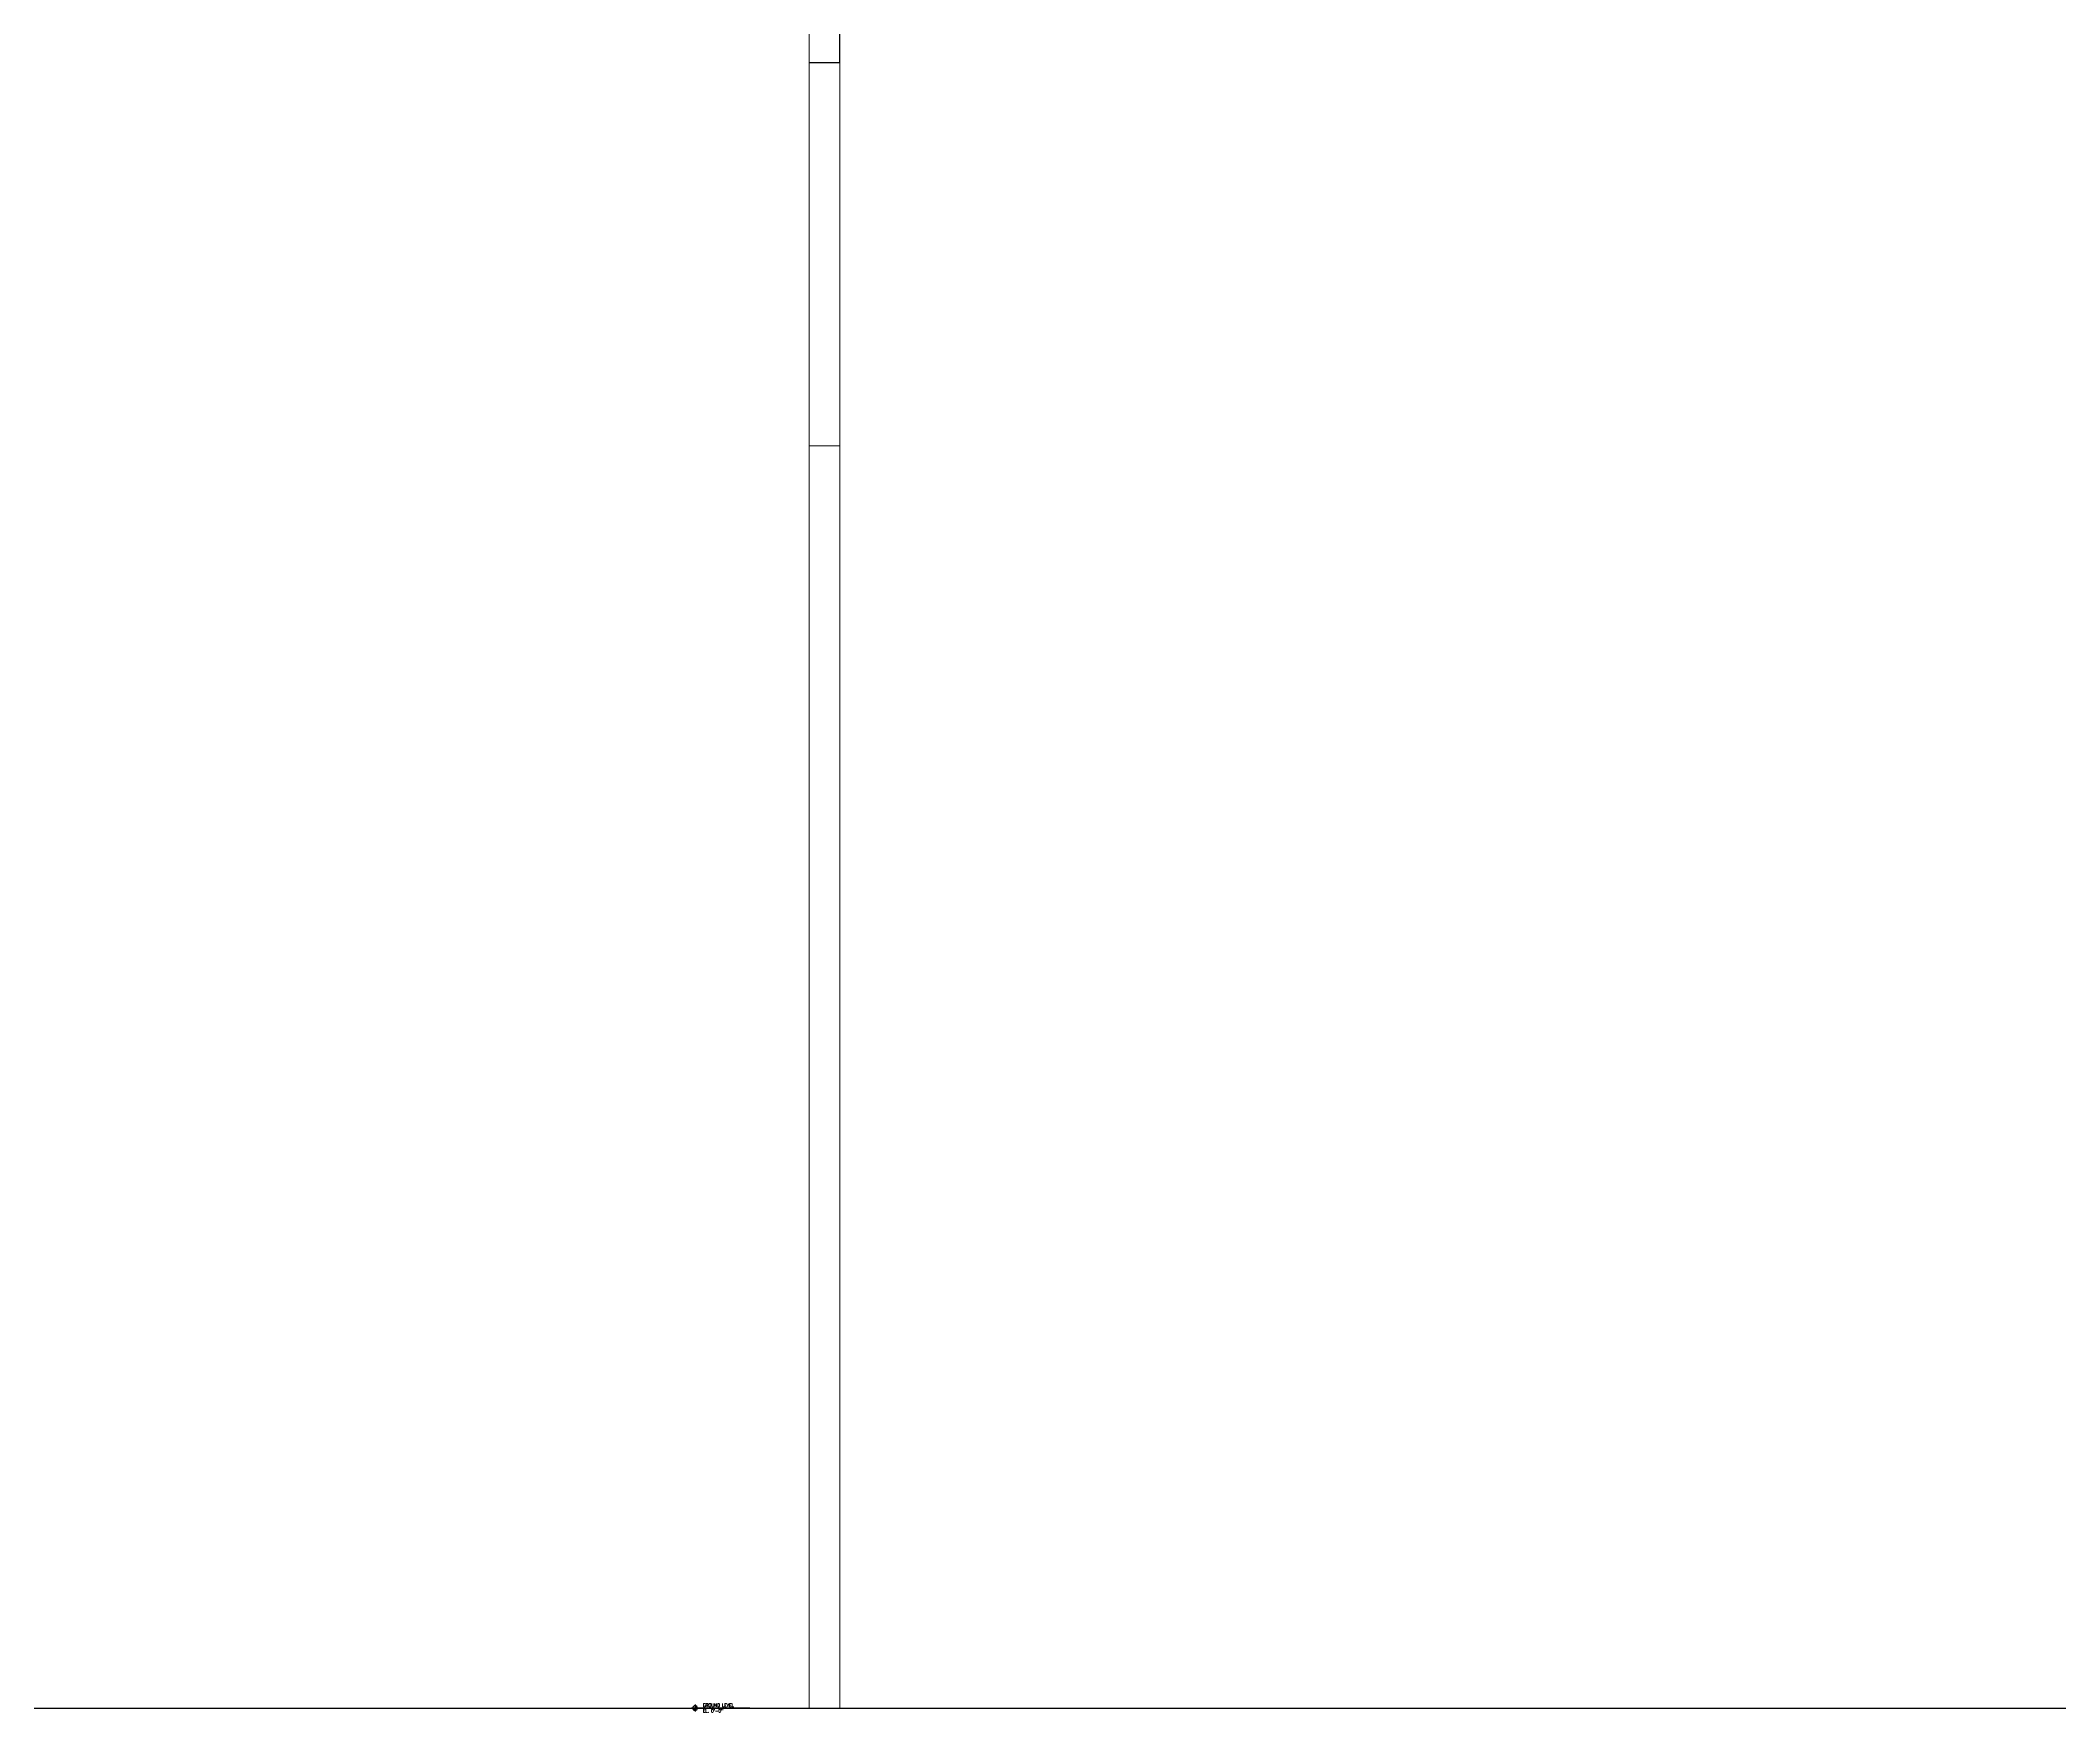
# Model space of a CAD drawing. Header units: inches. Extents: x -33163 to 19162, y -8858 to 30669.
# Drawn here: x -26497 to -25838, y -825 to -279 of the extents above; entities that cross this region are included whole.
import ezdxf

# ---------------------------------------------------------------- set-up
doc = ezdxf.new("R2010")
doc.units = ezdxf.units.IN
doc.layers.get('0').update_dxf_attribs({"color": 9, "lineweight": 0})
doc.layers.add('A-ROOF-BELOW', color=251, linetype='Continuous', lineweight=5)
for name, color, linetype in [('A-TEXT-48', 7, 'Continuous'), ('ELEV-MK', 7, 'Continuous'), ('TRUSS_Geometry', 12, 'Continuous')]:
    doc.layers.add(name, color=color, linetype=linetype)
doc.styles.add('TXT-STD-1-4', font='romans.shx', dxfattribs={"width": 0.8, "height": 4.5})

# ---------------------------------------------------------------- blocks, each defined once
blk = doc.blocks.new('target')
for p, q in [((-6, 0), (6, 0)), ((-4, 0.5), (0, 0.5)), ((-4, 0.3), (0, 0.3)), ((-4, 0.2), (0, 0.2)), ((-3.9, 1), (0, 1)), ((-3.9, 0.8), (0, 0.8)), ((-3.9, 0.7), (0, 0.7)), ((-3.8, 1.3), (0, 1.3)), ((-3.8, 1.2), (0, 1.2)), ((-3.7, 1.5), (0, 1.5)), ((-3.6, 1.8), (0, 1.8)), ((-3.6, 1.7), (0, 1.7)), ((-3.5, 2), (0, 2)), ((-3.4, 2.2), (0, 2.2)), ((-3.2, 2.3), (0, 2.3)), ((-3.1, 2.5), (0, 2.5)), ((-3, 2.7), (0, 2.7)), ((-2.8, 2.8), (0, 2.8)), ((-2.6, 3), (0, 3)), ((-2.4, 3.2), (0, 3.2)), ((-2.2, 3.3), (0, 3.3)), ((-1.9, 3.5), (0, 3.5)), ((-1.6, 3.7), (0, 3.7)), ((-1.1, 3.8), (0, 3.8)), ((0, 6), (0, -6)), ((0, 0), (4, 0)), ((0, 0), (4, 0)), ((4, -0.2), (0, -0.2)), ((4, -0.3), (0, -0.3)), ((4, -0.5), (0, -0.5)), ((3.9, -0.7), (0, -0.7)), ((3.9, -0.8), (0, -0.8)), ((3.9, -1), (0, -1)), ((3.8, -1.2), (0, -1.2)), ((3.8, -1.3), (0, -1.3)), ((3.7, -1.5), (0, -1.5)), ((3.6, -1.7), (0, -1.7)), ((3.6, -1.8), (0, -1.8)), ((3.5, -2), (0, -2)), ((3.4, -2.2), (0, -2.2)), ((3.2, -2.3), (0, -2.3)), ((3.1, -2.5), (0, -2.5)), ((3, -2.7), (0, -2.7)), ((2.8, -2.8), (0, -2.8)), ((2.6, -3), (0, -3)), ((2.4, -3.2), (0, -3.2)), ((2.2, -3.3), (0, -3.3)), ((1.9, -3.5), (0, -3.5)), ((1.6, -3.7), (0, -3.7)), ((1.1, -3.8), (0, -3.8))]:
    blk.add_line(p, q)
blk.add_circle((0, 0), 4)

msp = doc.modelspace()

# ---------------------------------------------------------------- linework, layer by layer
at = {"layer": 'A-ROOF-BELOW', "linetype": 'Continuous', "lineweight": 0}
for points in [[(-26246.08376, -411.77168), (-26236.11045, -411.77168), (-26236.11045, -239.77168), (-26246.08376, -239.77168)], [(-26246.08376, -823.77168), (-26236.11045, -823.77168), (-26236.11045, -411.77168), (-26246.08376, -411.77168)]]:
    msp.add_lwpolyline(points, close=True, dxfattribs=at)
msp.add_lwpolyline([(-26246.08376, -823.77168), (-26246.08376, -286.73169)], dxfattribs=at)
msp.add_lwpolyline([(-26246.08376, -823.77168), (-26246.08376, -286.73169)], dxfattribs=at)
at = {"layer": 'A-TEXT-48'}
msp.add_line((-26265.47767, -823.77168), (-26282.20049, -823.77168), dxfattribs=at)
at = {"layer": 'ELEV-MK'}
msp.add_line((-30671.63187, -823.77168), (-13185.28722, -823.77168), dxfattribs=at)
at = {"layer": 'TRUSS_Geometry', "lineweight": 30}
msp.add_lwpolyline([(-26246.08376, -286.73169), (-26236.11045, -286.73169), (-26236.11045, -181.23834)], dxfattribs=at)

# ---------------------------------------------------------------- block references
at = {"layer": 'A-TEXT-48', "xscale": -0.1875009375, "yscale": 0.1875009375, "zscale": 0.1875009375}
msp.add_blockref('target', (-26283.3255, -823.77168), dxfattribs=at)

# ---------------------------------------------------------------- texts
at = {"layer": 'A-TEXT-48', "insert": (-26280.74073, -822.25448), "char_height": 1.125, "attachment_point": 1, "style": 'TXT-STD-1-4'}
msp.add_mtext_dynamic_manual_height_columns('\\A1;GROUND LEVEL  \\PEL. 0\'-0" ', width=16.4209948, gutter_width=2.10938, heights=[4.5239], dxfattribs=at)

doc.saveas('drawing.dxf')
